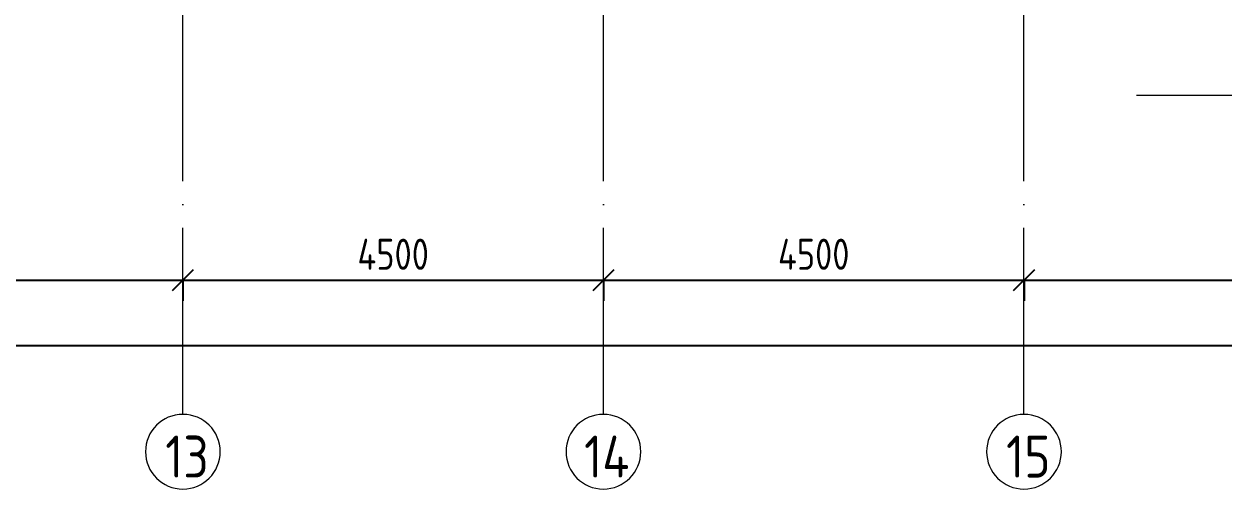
# Model space of a CAD drawing. Header units: millimetres. Extents: x -68946 to 288321, y -402657 to 324925.
# Drawn here: x 49662 to 62502, y -221364 to -216380 of the extents above; entities that cross this region are included whole.
import ezdxf

# ---------------------------------------------------------------- set-up
doc = ezdxf.new("R2010")
doc.units = ezdxf.units.MM
doc.linetypes.add('ADSK_Линия сетки', pattern=[2500, 2000, -250, 0, -250])
doc.layers.get('Defpoints').update_dxf_attribs({"color": 250})
for name, color, linetype, lineweight in [('A-____-____-DIMS', 250, 'Continuous', 9), ('A-DETL-GENF-OTLN', 250, 'Continuous', 5), ('S-GRID-____-IDEN', 250, 'Continuous', 9), ('S-GRID-____-OTLN', 250, 'Continuous', 9)]:
    doc.layers.add(name, color=color, linetype=linetype, lineweight=lineweight)
doc.styles.add('GOST Common', font='', dxfattribs={"width": 0.9, "height": 350})
doc.styles.get("Standard").update_dxf_attribs({"font": 'ГОСТ тип А.ttf'})
doc.styles.get('GOST Common').set_extended_font_data('GOST Common')
doc.dimstyles.new('А3', dxfattribs={"dimtxt": 333, "dimasz": 222, "dimexe": 222, "dimexo": 111, "dimgap": 111, "dimtad": 1, "dimtoh": 1, "dimdec": 0, "dimrnd": 0.0015, "dimzin": 0, "dimdsep": 46, "dimtxsty": 'Standard', "dimblk": 'OBLIQUE', "dimcen": 0, "dimclrd": 7, "dimclre": 7, "dimclrt": 7, "dimadec": 0, "dimazin": 0, "dimtfac": 1, "dimtdec": 0, "dimtofl": 0, "dimtmove": 0, "dimatfit": 3, "dimfxl": 1, "dimtolj": 1, "dimtzin": 0, "dimarcsym": 0})

# ---------------------------------------------------------------- blocks, each defined once
blk = doc.blocks.new('DET_L_Линия разрыва - М100-32542167-АР1_Маркировочный план 3 этажа')
at = {"layer": 'A-DETL-GENF-OTLN', "lineweight": 5}
for p, q in [((2450, 300), (2300, 0)), ((2750, -300), (2450, 300)), ((2300, 0), (0, 0)), ((2900, 0), (2750, -300)), ((5200, 0), (2900, 0))]:
    blk.add_line(p, q, dxfattribs=at)
blk = doc.blocks.new('Ось сетки - Круг_Ø8 мм-39983606-АР1_Маркировочный план 3 этажа')
at = {"layer": 'S-GRID-____-IDEN'}
for start, end in [(360, 180), (180, 360)]:
    blk.add_arc((0, 0), 4, start, end, dxfattribs=at)
blk = doc.blocks.new('_Oblique')
at = {"color": 0, "linetype": 'ByBlock', "lineweight": -2}
blk.add_line((-0.5, -0.5), (0.5, 0.5), dxfattribs=at)
blk = doc.blocks.new('*D3080')
at = {"layer": 'A-____-____-DIMS', "color": 7, "lineweight": -2, "transparency": 16777216}
for p, q in [((46862, -219125), (51362, -219125)), ((46862, -219136), (46862, -219347)), ((51362, -219136), (51362, -219347))]:
    blk.add_line(p, q, dxfattribs=at)
at = {"layer": 'Defpoints', "color": 0, "transparency": 16777216}
for p in [(46862, -219025), (51362, -219025), (51362, -219125)]:
    blk.add_point(p, dxfattribs=at)
at = {"layer": 'A-____-____-DIMS', "color": 7, "lineweight": -2, "transparency": 16777216, "xscale": 222, "yscale": 222, "zscale": 222, "rotation": 180}
blk.add_blockref('_Oblique', (46862, -219125), dxfattribs=at)
at = {"layer": 'A-____-____-DIMS', "color": 7, "lineweight": -2, "transparency": 16777216, "xscale": 222, "yscale": 222, "zscale": 222}
blk.add_blockref('_Oblique', (51362, -219125), dxfattribs=at)
at = {"layer": 'A-____-____-DIMS', "color": 7, "transparency": 16777216, "insert": (49112, -218848), "char_height": 333, "width": 2.57, "attachment_point": 5}
blk.add_mtext('\\A1;4500', dxfattribs=at)
blk = doc.blocks.new('*D3081')
at = {"layer": 'A-____-____-DIMS', "color": 7, "lineweight": -2, "transparency": 16777216}
for p, q in [((51362, -219125), (55862, -219125)), ((51362, -219136), (51362, -219347)), ((55862, -219136), (55862, -219347))]:
    blk.add_line(p, q, dxfattribs=at)
at = {"layer": 'Defpoints', "color": 0, "transparency": 16777216}
for p in [(51362, -219025), (55862, -219025), (55862, -219125)]:
    blk.add_point(p, dxfattribs=at)
at = {"layer": 'A-____-____-DIMS', "color": 7, "lineweight": -2, "transparency": 16777216, "xscale": 222, "yscale": 222, "zscale": 222, "rotation": 180}
blk.add_blockref('_Oblique', (51362, -219125), dxfattribs=at)
at = {"layer": 'A-____-____-DIMS', "color": 7, "lineweight": -2, "transparency": 16777216, "xscale": 222, "yscale": 222, "zscale": 222}
blk.add_blockref('_Oblique', (55862, -219125), dxfattribs=at)
at = {"layer": 'A-____-____-DIMS', "color": 7, "transparency": 16777216, "insert": (53612, -218848), "char_height": 333, "width": 2.57, "attachment_point": 5}
blk.add_mtext('\\A1;4500', dxfattribs=at)
blk = doc.blocks.new('*D3082')
at = {"layer": 'A-____-____-DIMS', "color": 7, "lineweight": -2, "transparency": 16777216}
for p, q in [((55862, -219125), (60362, -219125)), ((55862, -219136), (55862, -219347)), ((60362, -219136), (60362, -219347))]:
    blk.add_line(p, q, dxfattribs=at)
at = {"layer": 'Defpoints', "color": 0, "transparency": 16777216}
for p in [(55862, -219025), (60362, -219025), (60362, -219125)]:
    blk.add_point(p, dxfattribs=at)
at = {"layer": 'A-____-____-DIMS', "color": 7, "lineweight": -2, "transparency": 16777216, "xscale": 222, "yscale": 222, "zscale": 222, "rotation": 180}
blk.add_blockref('_Oblique', (55862, -219125), dxfattribs=at)
at = {"layer": 'A-____-____-DIMS', "color": 7, "lineweight": -2, "transparency": 16777216, "xscale": 222, "yscale": 222, "zscale": 222}
blk.add_blockref('_Oblique', (60362, -219125), dxfattribs=at)
at = {"layer": 'A-____-____-DIMS', "color": 7, "transparency": 16777216, "insert": (58112, -218848), "char_height": 333, "width": 2.57, "attachment_point": 5}
blk.add_mtext('\\A1;4500', dxfattribs=at)
blk = doc.blocks.new('*D3083')
at = {"layer": 'A-____-____-DIMS', "color": 7, "lineweight": -2, "transparency": 16777216}
for p, q in [((60362, -219125), (65962, -219125)), ((60362, -219136), (60362, -219347)), ((65962, -219136), (65962, -219347))]:
    blk.add_line(p, q, dxfattribs=at)
at = {"layer": 'Defpoints', "color": 0, "transparency": 16777216}
for p in [(60362, -219025), (65962, -219025), (65962, -219125)]:
    blk.add_point(p, dxfattribs=at)
at = {"layer": 'A-____-____-DIMS', "color": 7, "lineweight": -2, "transparency": 16777216, "xscale": 222, "yscale": 222, "zscale": 222, "rotation": 180}
blk.add_blockref('_Oblique', (60362, -219125), dxfattribs=at)
at = {"layer": 'A-____-____-DIMS', "color": 7, "lineweight": -2, "transparency": 16777216, "xscale": 222, "yscale": 222, "zscale": 222}
blk.add_blockref('_Oblique', (65962, -219125), dxfattribs=at)
at = {"layer": 'A-____-____-DIMS', "color": 7, "transparency": 16777216, "insert": (63162, -218848), "char_height": 333, "width": 2.48, "attachment_point": 5}
blk.add_mtext('\\A1;5600', dxfattribs=at)
blk = doc.blocks.new('*D3062')
at = {"layer": 'A-____-____-DIMS', "color": 7, "lineweight": -2, "transparency": 16777216}
for p, q in [((-3188, -219825), (65962, -219825)), ((-3188, -219836), (-3188, -220047)), ((65962, -219836), (65962, -220047))]:
    blk.add_line(p, q, dxfattribs=at)
at = {"layer": 'Defpoints', "color": 0, "transparency": 16777216}
for p in [(-3188, -219725), (65962, -219725), (65962, -219825)]:
    blk.add_point(p, dxfattribs=at)
at = {"layer": 'A-____-____-DIMS', "color": 7, "lineweight": -2, "transparency": 16777216, "xscale": 222, "yscale": 222, "zscale": 222, "rotation": 180}
blk.add_blockref('_Oblique', (-3188, -219825), dxfattribs=at)
at = {"layer": 'A-____-____-DIMS', "color": 7, "lineweight": -2, "transparency": 16777216, "xscale": 222, "yscale": 222, "zscale": 222}
blk.add_blockref('_Oblique', (65962, -219825), dxfattribs=at)
at = {"layer": 'A-____-____-DIMS', "color": 7, "transparency": 16777216, "insert": (31387, -219548), "char_height": 333, "width": 2.92, "attachment_point": 5}
blk.add_mtext('\\A1;69150', dxfattribs=at)

msp = doc.modelspace()

# ---------------------------------------------------------------- linework, layer by layer
at = {"layer": 'S-GRID-____-OTLN', "color": 18, "linetype": 'ADSK_Линия сетки', "true_color": 0x000000}
for p, q in [((51361.7763, -220563.733), (51361.7763, -199653.1503)), ((55861.7763, -220563.733), (55861.7763, -199653.1503)), ((60361.7763, -220563.733), (60361.7763, -199653.1503))]:
    msp.add_line(p, q, dxfattribs=at)

# ---------------------------------------------------------------- block references
at = {"layer": 'A-DETL-GENF-OTLN', "color": 18, "lineweight": 5, "true_color": 0x000000}
msp.add_blockref('DET_L_Линия разрыва - М100-32542167-АР1_Маркировочный план 3 этажа', (61565.918, -217147.7625), dxfattribs=at)
at = {"layer": 'S-GRID-____-IDEN', "color": 18, "true_color": 0x000000, "xscale": 99.99999999999993, "yscale": 99.99999999999993, "zscale": 99.99999999999993}
for p in [(51361.7763, -220963.733), (55861.7763, -220963.733), (60361.7763, -220963.733)]:
    msp.add_blockref('Ось сетки - Круг_Ø8 мм-39983606-АР1_Маркировочный план 3 этажа', p, dxfattribs=at)

# ---------------------------------------------------------------- texts
at = {"layer": 'S-GRID-____-IDEN', "color": 18, "true_color": 0x000000, "char_height": 450, "attachment_point": 1, "style": 'GOST Common'}
for s, insert, width in [('13', (51173.2957, -220791.1996), 454.556812), ('14', (55655.7457, -220791.1996), 497.847937), ('15', (60170.5957, -220791.1996), 461.772)]:
    msp.add_mtext(s, dxfattribs=dict(at, insert=insert, width=width))

# ---------------------------------------------------------------- dimensions: what is measured, and where the dimension line sits
at = {"layer": 'A-____-____-DIMS', "color": 18, "true_color": 0x000000}
for base, p1, p2, picture, middle in [((51361.7763, -219125.3642), (46861.7763, -219025.3793), (51361.7763, -219025.3793), '*D3080', (49111.7763, -218847.8642)), ((55861.7763, -219125.3642), (51361.7763, -219025.3793), (55861.7763, -219025.3793), '*D3081', (53611.7763, -218847.8642)), ((60361.7763, -219125.3642), (55861.7763, -219025.3793), (60361.7763, -219025.3793), '*D3082', (58111.7763, -218847.8642)), ((65961.7763, -219125.3642), (60361.7763, -219025.3793), (65961.7763, -219025.3793), '*D3083', (63161.7763, -218847.8642)), ((65961.7763, -219825.3642), (-3188.2237, -219725.3793), (65961.7763, -219725.3793), '*D3062', (31386.7763, -219547.8642))]:
    dim = msp.add_linear_dim(base=base, p1=p1, p2=p2, dimstyle='А3', dxfattribs=at)
    dim.commit()
    dim.dimension.update_dxf_attribs({"geometry": picture, "text_midpoint": middle})

doc.saveas('drawing.dxf')
